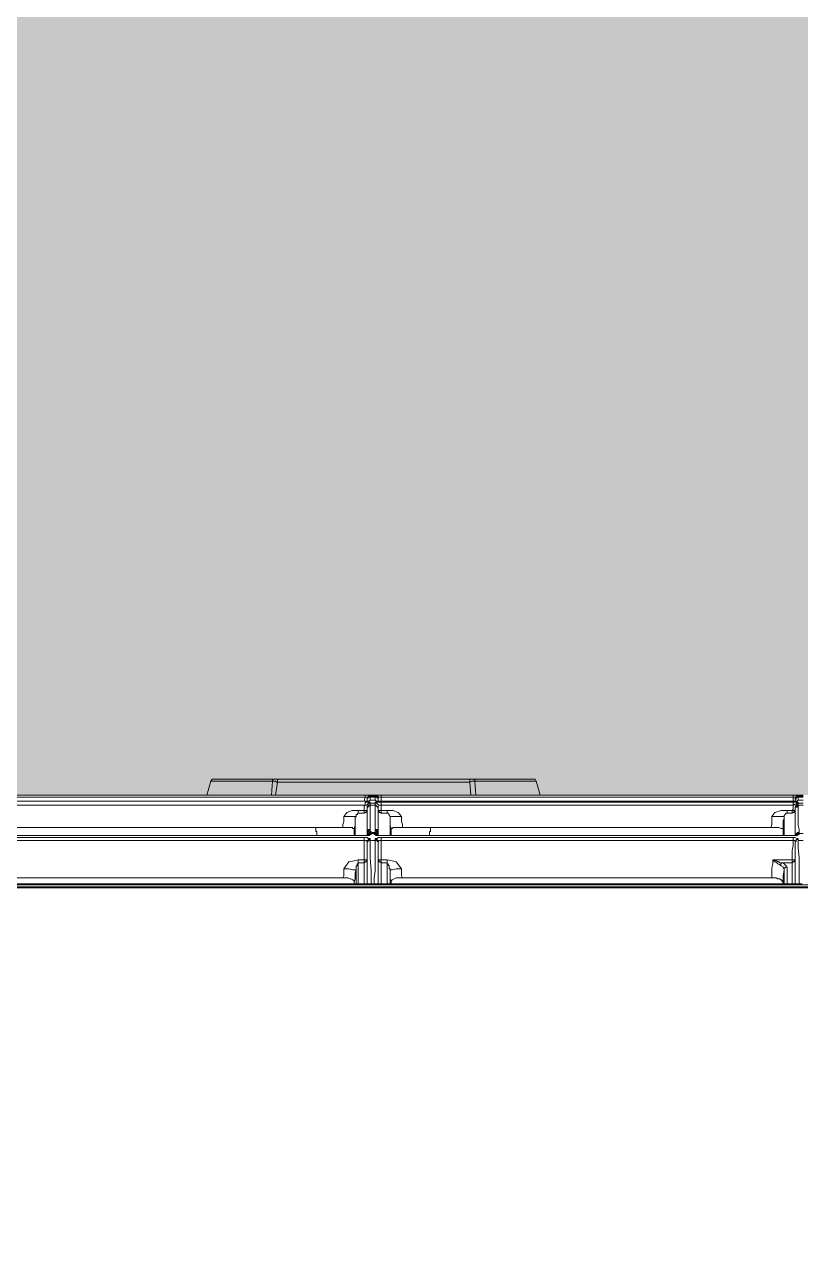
# Model space of a CAD drawing. Header units: millimetres. Extents: x -376000 to 292178, y -193032 to 188048.
# Drawn here: x -162171 to -162035, y -158747.8 to -158534.6 of the extents above; entities that cross this region are included whole.
import ezdxf

# ---------------------------------------------------------------- set-up
doc = ezdxf.new("R2010")
doc.units = ezdxf.units.MM
doc.layers.add('02_0.25', color=1, linetype='Continuous', lineweight=25, true_color=0xff0000)
doc.layers.add('04_0.10', color=7, linetype='Continuous', lineweight=9, true_color=0x0099ff)
doc.layers.add('_平面図（新設） (2D)', color=7, linetype='Continuous', lineweight=5)

# ---------------------------------------------------------------- blocks, each defined once
blk = doc.blocks.new('BLOCK_2')
at = {"layer": '04_0.10', "color": 251, "lineweight": 5}
for p, q in [((-231.43, -0.35), (-231.25, 0)), ((-230.9, 0), (-231.25, 0)), ((-230.9, 0), (-220.49, 0)), ((-220.31, 0), (-220.49, 0)), ((-220.31, 0), (-219.79, 0)), ((-219.79, 0), (-186.1, 0)), ((-186.1, 0), (-185.57, 0)), ((-185.39, 0), (-185.57, 0)), ((-185.39, 0), (-174.98, 0)), ((-174.98, 0), (-174.63, 0)), ((-174.63, 0), (-174.45, -0.35))]:
    blk.add_line(p, q, dxfattribs=at)
at = {"layer": '04_0.10', "color": 251, "lineweight": 5, "flags": 128}
for points in [[(-220.67, -0.35), (-220.67, -0.18), (-220.49, 0)], [(-219.79, -0.53), (-219.79, -0.35), (-219.79, -0.18), (-219.79, 0)], [(-186.1, -0.53), (-186.1, -0.35), (-186.1, -0.18), (-186.1, 0)], [(-185.21, -0.35), (-185.21, -0.18), (-185.39, 0)], [(-220.67, -0.35), (-223.31, -0.35), (-226.14, -0.35), (-228.78, -0.35), (-231.43, -0.35)], [(-219.79, -0.53), (-219.96, -0.53), (-220.14, -0.35), (-220.31, -0.35), (-220.49, -0.35), (-220.67, -0.35)], [(-186.1, -0.53), (-194.56, -0.53), (-203.03, -0.53), (-211.32, -0.53), (-219.79, -0.53)], [(-185.21, -0.35), (-185.39, -0.35), (-185.57, -0.35), (-185.74, -0.35), (-186.1, -0.53)], [(-185.21, -0.35), (-182.57, -0.35), (-179.92, -0.35), (-177.1, -0.35), (-174.45, -0.35)]]:
    blk.add_lwpolyline(points, dxfattribs=at)
at = {"color": 255, "linetype": 'Continuous'}
blk.add_wipeout([(-389.83, -2.8), (387.17, -2.8), (387.17, -285.93), (-389.83, -285.93)], dxfattribs=at).dxf.layer = '02_0.25'
at = {"layer": '04_0.10', "color": 251, "lineweight": 5}
for p, q in [((-231.43, -0.35), (-232.13, -2.82)), ((-220.67, -0.35), (-220.84, -2.82)), ((-219.79, -0.53), (-220.14, -2.82)), ((-186.1, -0.53), (-185.92, -2.82)), ((-185.03, -2.82), (-185.21, -0.35)), ((-173.75, -2.82), (-174.45, -0.35)), ((-232.13, -2.82), (-276.76, -2.82)), ((-231.08, -3.18), (-276.76, -3.18)), ((-225.78, -2.82), (-232.13, -2.82)), ((-204.44, -3.18), (-231.08, -3.18)), ((-225.78, -2.82), (-224.72, -2.82)), ((-224.72, -2.82), (-220.84, -2.82)), ((-220.14, -2.82), (-220.84, -2.82)), ((-220.14, -2.82), (-204.44, -2.82)), ((-204.44, -3.18), (-204.62, -3.88)), ((-204.44, -2.82), (-203.91, -2.82)), ((-204.09, -3.18), (-203.91, -3.18)), ((-204.09, -3.18), (-204.09, -3.35)), ((-204.09, -3.35), (-204.09, -3.53)), ((-204.09, -3.88), (-204.09, -3.53)), ((-203.91, -3.88), (-204.09, -3.88)), ((-203.91, -3), (-203.91, -2.82)), ((-203.91, -3), (-203.91, -3.18)), ((-203.56, -3.7), (-203.91, -3.88)), ((-203.91, -3.88), (-203.74, -3.88)), ((-203.91, -4.41), (-203.74, -4.23)), ((-203.56, -3.7), (-203.74, -3.88)), ((-203.74, -4.06), (-203.74, -4.23)), ((-203.74, -4.06), (-203.56, -4.06)), ((-203.74, -4.23), (-203.56, -4.23)), ((-203.56, -3), (-203.56, -2.82)), ((-202.67, -2.82), (-203.56, -2.82)), ((-203.56, -3.18), (-203.56, -3)), ((-202.67, -3), (-203.56, -3)), ((-203.56, -3.18), (-202.67, -3.18)), ((-203.56, -4.23), (-203.56, -4.06)), ((-202.67, -2.82), (-202.67, -3)), ((-202.67, -3), (-202.67, -3.18)), ((-202.32, -3.88), (-202.67, -3.7)), ((-202.67, -3.7), (-202.5, -3.88)), ((-202.5, -4.06), (-202.67, -4.06)), ((-202.67, -4.23), (-202.67, -4.06)), ((-202.5, -4.23), (-202.67, -4.23)), ((-202.32, -3.88), (-202.5, -3.88)), ((-202.5, -4.06), (-202.5, -4.23)), ((-202.32, -3), (-202.32, -2.82)), ((-201.62, -2.82), (-202.32, -2.82)), ((-202.32, -3), (-202.32, -3.18)), ((-202.32, -3.18), (-202.15, -3.18)), ((-202.32, -3.88), (-202.15, -3.88)), ((-202.15, -3.18), (-202.15, -3.35)), ((-202.15, -3.35), (-202.15, -3.53)), ((-202.15, -3.88), (-202.15, -3.53)), ((-185.92, -2.82), (-201.62, -2.82)), ((-201.62, -3.18), (-201.62, -3.88)), ((-129.47, -3.18), (-201.62, -3.18)), ((-185.03, -2.82), (-185.92, -2.82)), ((-185.03, -2.82), (-181.33, -2.82)), ((-181.33, -2.82), (-180.1, -2.82)), ((-173.75, -2.82), (-180.1, -2.82)), ((-173.75, -2.82), (-129.47, -2.82)), ((-129.65, -3.88), (-129.47, -3.88)), ((-128.94, -2.82), (-129.47, -2.82)), ((-129.47, -3.18), (-129.47, -3.88)), ((-128.94, -3.35), (-129.12, -3.35)), ((-129.12, -3.53), (-129.12, -3.35)), ((-129.12, -3.53), (-129.12, -3.88)), ((-128.94, -3.88), (-129.12, -3.88)), ((-128.94, -2.82), (-128.94, -3)), ((-128.94, -2.82), (-128.77, -2.82)), ((-128.77, -3), (-128.94, -3)), ((-128.94, -3), (-128.94, -3.18)), ((-128.94, -3.18), (-128.94, -3.35)), ((-128.59, -3.7), (-128.94, -3.88)), ((-128.94, -3.88), (-128.77, -3.88)), ((-128.77, -3), (-128.77, -2.82)), ((-128.59, -2.82), (-128.77, -2.82)), ((-128.77, -3), (-128.59, -3)), ((-128.59, -3.7), (-128.77, -3.88)), ((-128.77, -4.06), (-128.77, -4.23)), ((-128.77, -4.06), (-128.59, -4.06)), ((-128.59, -4.23), (-128.77, -4.23)), ((-127.71, -2.82), (-128.59, -2.82)), ((-128.59, -3), (-128.59, -2.82)), ((-128.59, -3.18), (-128.59, -3)), ((-127.71, -3), (-128.59, -3)), ((-128.59, -3.18), (-127.71, -3.18)), ((-128.59, -4.23), (-128.59, -4.06)), ((-204.62, -5.47), (-205.67, -5.47)), ((-205.67, -5.99), (-204.62, -5.99)), ((-204.27, -5.82), (-204.62, -5.99)), ((-204.62, -5.99), (-204.62, -5.82)), ((-204.27, -5.82), (-204.62, -5.82)), ((-204.27, -5.82), (-204.09, -5.47)), ((-204.09, -5.47), (-204.27, -5.47)), ((-204.27, -5.47), (-204.27, -5.82)), ((-204.09, -4.76), (-204.09, -4.94)), ((-204.09, -4.94), (-204.09, -5.11)), ((-204.09, -5.11), (-204.09, -5.29)), ((-204.09, -5.29), (-204.09, -5.47)), ((-204.09, -5.47), (-204.09, -5.64)), ((-204.09, -6.53), (-204.09, -6.35)), ((-203.56, -4.59), (-203.56, -4.76)), ((-203.56, -4.59), (-202.67, -4.59)), ((-202.67, -4.59), (-202.67, -4.76)), ((-202.15, -4.94), (-202.15, -4.76)), ((-202.15, -4.94), (-202.15, -5.11)), ((-202.15, -5.11), (-202.15, -5.29)), ((-202.15, -5.29), (-202.15, -5.47)), ((-202.15, -5.47), (-201.97, -5.82)), ((-201.97, -5.47), (-202.15, -5.47)), ((-202.15, -5.64), (-202.15, -5.47)), ((-202.15, -6.53), (-202.15, -6.35)), ((-201.97, -5.47), (-201.97, -5.82)), ((-201.62, -5.99), (-201.97, -5.82)), ((-201.62, -5.82), (-201.97, -5.82)), ((-201.62, -5.47), (-200.56, -5.47)), ((-201.62, -5.82), (-201.62, -5.99)), ((-200.56, -5.99), (-201.62, -5.99)), ((-129.65, -5.47), (-130.53, -5.47)), ((-130.53, -5.99), (-129.65, -5.99)), ((-129.3, -5.82), (-129.65, -5.99)), ((-129.65, -5.99), (-129.65, -5.82)), ((-129.3, -5.82), (-129.65, -5.82)), ((-129.3, -5.82), (-129.12, -5.47)), ((-129.3, -5.47), (-129.12, -5.47)), ((-129.3, -5.47), (-129.3, -5.82)), ((-129.12, -5.11), (-129.12, -5.29)), ((-129.12, -5.47), (-129.12, -5.29)), ((-129.12, -5.64), (-129.12, -5.47)), ((-129.12, -6.53), (-129.12, -6.35)), ((-128.94, -4.41), (-128.94, -4.59)), ((-128.77, -4.76), (-128.94, -4.76)), ((-128.94, -4.94), (-128.94, -4.76)), ((-128.77, -4.76), (-128.59, -4.76)), ((-128.59, -4.59), (-128.59, -4.76)), ((-128.59, -4.59), (-127.71, -4.59)), ((-128.59, -5.29), (-128.59, -5.11)), ((-128.59, -6.17), (-128.59, -5.99)), ((-272.88, -8.47), (-213.09, -8.47)), ((-213.09, -8.47), (-213.09, -8.64)), ((-213.09, -8.47), (-208.32, -8.47)), ((-206.2, -8.11), (-206.38, -8.64)), ((-199.86, -8.64), (-200.03, -8.11)), ((-197.91, -8.47), (-192.97, -8.47)), ((-192.97, -8.64), (-192.97, -8.47)), ((-133.35, -8.47), (-192.97, -8.47)), ((-212.73, -9.88), (-212.91, -9.88)), ((-206.38, -9.88), (-212.73, -9.88)), ((-206.2, -9.88), (-206.38, -9.88)), ((-206.2, -9.88), (-204.44, -9.88)), ((-204.09, -8.82), (-203.91, -9.17)), ((-203.91, -9.79), (-204.09, -9.88)), ((-203.91, -9.88), (-204.09, -9.88)), ((-203.74, -9.52), (-203.91, -9.52)), ((-203.91, -9.7), (-203.91, -9.52)), ((-203.74, -9.7), (-203.91, -9.7)), ((-203.91, -9.79), (-203.91, -9.7)), ((-203.91, -9.79), (-203.74, -9.7)), ((-203.91, -9.88), (-203.91, -9.79)), ((-203.74, -9.52), (-203.74, -9.7)), ((-203.56, -9.7), (-203.74, -9.7)), ((-203.56, -8.82), (-203.56, -9)), ((-203.38, -9.7), (-203.56, -9.7)), ((-203.56, -10.76), (-203.56, -10.58)), ((-203.38, -9.35), (-203.38, -9.52)), ((-203.38, -9.52), (-203.38, -9.7)), ((-202.85, -9.52), (-202.85, -9.7)), ((-202.85, -9.52), (-202.67, -9.52)), ((-202.67, -9.7), (-202.85, -9.7)), ((-202.67, -9), (-202.67, -8.82)), ((-202.67, -9.35), (-202.67, -9.52)), ((-202.5, -9.52), (-202.67, -9.52)), ((-202.67, -9.7), (-202.5, -9.7)), ((-202.67, -10.76), (-202.67, -10.58)), ((-202.5, -9.52), (-202.32, -9.52)), ((-202.32, -9.88), (-202.5, -9.7)), ((-202.15, -9.17), (-202.32, -9.17)), ((-202.32, -9.52), (-202.15, -9.52)), ((-202.15, -9.88), (-202.32, -9.88)), ((-202.15, -9.88), (-202.15, -9.52)), ((-200.03, -9.88), (-201.79, -9.88)), ((-200.03, -9.88), (-199.86, -9.88)), ((-193.33, -9.88), (-199.86, -9.88)), ((-193.15, -9.88), (-193.33, -9.88)), ((-131.24, -9.88), (-131.06, -9.88)), ((-129.47, -9.88), (-131.06, -9.88)), ((-129.12, -9.88), (-128.94, -9.79)), ((-128.94, -9.88), (-129.12, -9.88)), ((-128.77, -9.52), (-128.94, -9.52)), ((-128.94, -9.52), (-128.94, -9.7)), ((-128.77, -9.7), (-128.94, -9.7)), ((-128.94, -9.79), (-128.94, -9.7)), ((-128.94, -9.79), (-128.77, -9.7)), ((-128.94, -9.88), (-128.94, -9.79)), ((-128.77, -9.52), (-128.77, -9.7)), ((-128.59, -9.7), (-128.77, -9.7)), ((-128.59, -9.7), (-128.42, -9.7)), ((-128.59, -10.76), (-128.59, -10.58)), ((-128.42, -8.82), (-128.42, -9)), ((-128.42, -9.52), (-128.42, -9.35)), ((-128.42, -9.52), (-128.42, -9.7)), ((-204.09, -11.11), (-204.09, -10.93)), ((-204.09, -11.29), (-204.09, -11.11)), ((-204.09, -12), (-204.09, -11.82)), ((-203.56, -10.76), (-203.56, -10.93)), ((-202.67, -10.76), (-202.67, -10.93)), ((-202.15, -10.93), (-202.15, -11.11)), ((-202.15, -11.11), (-202.15, -11.29)), ((-202.15, -11.82), (-202.15, -12)), ((-129.12, -10.93), (-129.12, -11.11)), ((-129.12, -11.29), (-129.12, -11.11)), ((-129.12, -12), (-129.12, -11.82)), ((-128.59, -10.76), (-128.59, -10.93)), ((-205.67, -14.11), (-204.62, -14.11)), ((-205.67, -14.81), (-205.67, -14.64)), ((-205.67, -14.64), (-204.62, -14.64)), ((-204.62, -13.23), (-204.62, -13.05)), ((-204.27, -14.46), (-204.62, -14.64)), ((-204.62, -14.64), (-204.62, -14.46)), ((-204.27, -14.46), (-204.62, -14.46)), ((-204.27, -14.46), (-204.09, -14.11)), ((-204.09, -14.11), (-204.27, -14.11)), ((-204.27, -14.46), (-204.27, -14.11)), ((-202.15, -14.11), (-201.97, -14.46)), ((-201.97, -14.11), (-202.15, -14.11)), ((-201.97, -14.11), (-201.97, -14.46)), ((-201.97, -14.46), (-201.62, -14.64)), ((-201.62, -14.46), (-201.97, -14.46)), ((-201.62, -13.23), (-201.62, -13.05)), ((-200.56, -14.11), (-201.62, -14.11)), ((-201.62, -14.46), (-201.62, -14.64)), ((-200.56, -14.64), (-201.62, -14.64)), ((-200.56, -14.64), (-200.56, -14.81)), ((-133, -14.11), (-132.83, -14.29)), ((-129.65, -14.11), (-133, -14.11)), ((-131.41, -14.64), (-131.59, -14.64)), ((-131.41, -14.64), (-129.65, -14.64)), ((-129.3, -14.46), (-129.65, -14.64)), ((-129.65, -14.64), (-129.65, -14.46)), ((-129.3, -14.46), (-129.65, -14.46)), ((-129.3, -14.46), (-129.12, -14.11)), ((-129.3, -14.11), (-129.12, -14.11)), ((-129.3, -14.46), (-129.3, -14.11)), ((-131.06, -15.88), (-131.06, -15.7)), ((-130.71, -15.34), (-130.53, -15.34)), ((-354.9, -19.05), (357.37, -19.05)), ((-208.32, -17.29), (-273.06, -17.29)), ((-205.67, -18.34), (-206.03, -18.34)), ((-204.62, -18.34), (-205.67, -18.34)), ((-204.09, -18.34), (-204.62, -18.34)), ((-203.38, -18.34), (-204.09, -18.34)), ((-203.38, -18.34), (-202.85, -18.34)), ((-202.85, -18.34), (-202.15, -18.34)), ((-202.67, -18.87), (-202.85, -18.87)), ((-201.79, -18.87), (-202.32, -18.87)), ((-202.15, -18.34), (-201.62, -18.34)), ((-201.62, -18.34), (-200.56, -18.34)), ((-200.56, -18.34), (-200.03, -18.34)), ((-199.86, -17.99), (-200.03, -17.46)), ((-200.03, -17.46), (-200.03, -18.34)), ((-200.03, -18.34), (-199.86, -18.34)), ((-133.18, -17.29), (-197.91, -17.29)), ((-131.06, -18.34), (-131.24, -18.34)), ((-130.53, -18.34), (-131.06, -18.34)), ((-129.65, -18.34), (-130.53, -18.34)), ((-129.12, -18.34), (-129.65, -18.34)), ((-128.42, -18.34), (-129.12, -18.34)), ((-127.89, -18.34), (-128.42, -18.34))]:
    blk.add_line(p, q, dxfattribs=at)
at = {"layer": '04_0.10', "color": 251, "lineweight": 5, "flags": 128}
for points in [[(-204.62, -3.88), (-222.61, -3.88), (-240.6, -3.88), (-258.59, -3.88), (-276.59, -3.88)], [(-204.62, -3.88), (-204.27, -3.88), (-204.09, -3.88)], [(-204.44, -3.18), (-204.44, -3), (-204.44, -2.82)], [(-204.09, -3.18), (-204.27, -3.18), (-204.44, -3.18)], [(-203.74, -4.06), (-204.09, -4.06), (-204.44, -4.06)], [(-204.44, -4.06), (-204.44, -4.23), (-204.44, -4.41), (-204.44, -4.59)], [(-204.09, -3.35), (-203.91, -3.35), (-203.91, -3.18)], [(-203.91, -2.82), (-203.74, -2.82), (-203.56, -2.82)], [(-203.91, -3), (-203.74, -3), (-203.56, -3)], [(-203.91, -3.18), (-203.74, -3.18), (-203.56, -3.18)], [(-203.91, -4.41), (-203.91, -4.23), (-203.74, -4.23)], [(-203.56, -3.7), (-203.56, -3.35), (-203.56, -3.18)], [(-203.56, -3.7), (-203.38, -3.7), (-203.03, -3.7), (-202.85, -3.7), (-202.67, -3.7)], [(-203.56, -4.59), (-203.56, -4.41), (-203.56, -4.23)], [(-203.56, -4.23), (-203.38, -4.23), (-203.03, -4.23), (-202.85, -4.23), (-202.67, -4.23)], [(-202.67, -2.82), (-202.5, -2.82), (-202.32, -2.82)], [(-202.32, -3), (-202.5, -3), (-202.67, -3)], [(-202.32, -3.18), (-202.5, -3.18), (-202.67, -3.18)], [(-202.67, -3.7), (-202.67, -3.35), (-202.67, -3.18)], [(-202.67, -4.59), (-202.67, -4.41), (-202.67, -4.23)], [(-202.5, -4.06), (-202.32, -4.06), (-202.15, -4.06), (-201.97, -4.06), (-201.62, -4.06)], [(-202.15, -4.59), (-202.15, -4.41), (-202.32, -4.41), (-202.32, -4.23), (-202.5, -4.23)], [(-202.15, -3.18), (-202.15, -3), (-202.32, -3)], [(-202.32, -3.18), (-202.32, -3.35), (-202.15, -3.35)], [(-202.15, -3.18), (-201.97, -3.18), (-201.79, -3.18), (-201.62, -3.18)], [(-202.15, -3.88), (-201.97, -3.88), (-201.62, -3.88)], [(-201.62, -2.82), (-201.62, -3), (-201.62, -3.18)], [(-201.62, -3.88), (-183.63, -3.88), (-165.63, -3.88), (-147.64, -3.88), (-129.65, -3.88)], [(-129.47, -4.06), (-147.64, -4.06), (-165.63, -4.06), (-183.63, -4.06), (-201.62, -4.06)], [(-201.62, -4.59), (-201.62, -4.41), (-201.62, -4.23), (-201.62, -4.06)], [(-129.47, -3.18), (-129.47, -3), (-129.47, -2.82)], [(-129.47, -3.18), (-129.3, -3.18), (-128.94, -3.18)], [(-129.47, -3.88), (-129.3, -3.88), (-129.12, -3.88)], [(-129.47, -4.59), (-129.47, -4.41), (-129.47, -4.23), (-129.47, -4.06)], [(-129.47, -4.06), (-129.12, -4.06), (-128.77, -4.06)], [(-129.12, -3.53), (-128.94, -3.53), (-128.94, -3.35)], [(-128.59, -3.18), (-128.77, -3.18), (-128.94, -3.18)], [(-128.94, -4.41), (-128.77, -4.41), (-128.77, -4.23)], [(-128.94, -4.41), (-128.94, -4.23), (-128.77, -4.23)], [(-128.59, -3.7), (-128.59, -3.35), (-128.59, -3.18)], [(-128.59, -3.7), (-128.42, -3.7), (-128.06, -3.7), (-127.89, -3.7), (-127.71, -3.7)], [(-128.59, -4.59), (-128.59, -4.41), (-128.59, -4.23)], [(-128.59, -4.23), (-128.24, -4.23), (-128.06, -4.23), (-127.89, -4.23), (-127.71, -4.23)], [(-204.44, -4.59), (-222.61, -4.59), (-240.6, -4.59), (-258.59, -4.59), (-276.76, -4.59)], [(-208.14, -6.53), (-207.61, -5.82), (-206.73, -5.47), (-205.67, -5.47)], [(-205.67, -5.99), (-205.85, -6.17), (-206.03, -6.17), (-206.03, -6.35), (-206.03, -6.53)], [(-205.67, -5.99), (-205.67, -5.82), (-205.67, -5.64), (-205.67, -5.47)], [(-204.62, -5.47), (-204.62, -5.29), (-204.62, -5.11), (-204.62, -4.76), (-204.44, -4.59)], [(-204.62, -5.47), (-204.44, -5.47), (-204.27, -5.47)], [(-204.62, -5.47), (-204.62, -5.64), (-204.62, -5.82)], [(-204.09, -4.59), (-204.27, -4.59), (-204.44, -4.59)], [(-204.09, -4.59), (-204.09, -4.41), (-203.91, -4.41)], [(-204.09, -4.59), (-203.91, -4.59), (-203.91, -4.41)], [(-203.56, -4.59), (-203.74, -4.59), (-203.74, -4.76), (-203.91, -4.76), (-203.91, -4.94), (-204.09, -4.94)], [(-204.09, -6.35), (-204.09, -6.17), (-204.09, -5.99), (-204.09, -5.82), (-204.09, -5.64)], [(-203.56, -5.11), (-203.56, -4.94), (-203.56, -4.76)], [(-203.56, -6.17), (-203.56, -5.82), (-203.56, -5.64), (-203.56, -5.29), (-203.56, -5.11)], [(-203.56, -8.82), (-203.56, -8.11), (-203.56, -7.23), (-203.56, -6.7), (-203.56, -6.17)], [(-202.15, -4.94), (-202.32, -4.94), (-202.32, -4.76), (-202.5, -4.76), (-202.5, -4.59), (-202.67, -4.59)], [(-202.67, -5.11), (-202.67, -4.94), (-202.67, -4.76)], [(-202.67, -6.17), (-202.67, -5.82), (-202.67, -5.64), (-202.67, -5.29), (-202.67, -5.11)], [(-202.67, -8.82), (-202.67, -8.11), (-202.67, -7.23), (-202.67, -6.53), (-202.67, -6.17)], [(-202.15, -4.59), (-201.97, -4.59), (-201.79, -4.59), (-201.62, -4.59)], [(-202.15, -6.35), (-202.15, -6.17), (-202.15, -5.99), (-202.15, -5.82), (-202.15, -5.64)], [(-201.62, -5.47), (-201.79, -5.47), (-201.97, -5.47)], [(-201.62, -4.59), (-183.63, -4.59), (-165.63, -4.59), (-147.64, -4.59), (-129.47, -4.59)], [(-201.62, -5.47), (-201.62, -5.29), (-201.62, -5.11), (-201.62, -4.76), (-201.62, -4.59)], [(-201.62, -5.47), (-201.62, -5.64), (-201.62, -5.82)], [(-200.56, -5.99), (-200.56, -5.82), (-200.56, -5.64), (-200.56, -5.47)], [(-200.56, -5.47), (-199.5, -5.47), (-198.62, -5.82), (-198.09, -6.53)], [(-200.03, -6.53), (-200.21, -6.35), (-200.21, -6.17), (-200.38, -5.99), (-200.56, -5.99)], [(-133.18, -6.53), (-132.65, -5.82), (-131.59, -5.47), (-130.53, -5.47)], [(-130.53, -5.99), (-130.71, -5.99), (-130.88, -6.17), (-131.06, -6.35), (-131.06, -6.53)], [(-130.53, -5.99), (-130.53, -5.82), (-130.53, -5.64), (-130.53, -5.47)], [(-129.65, -5.47), (-129.47, -5.29), (-129.47, -5.11), (-129.47, -4.76), (-129.47, -4.59)], [(-129.65, -5.47), (-129.65, -5.64), (-129.65, -5.82)], [(-129.3, -5.47), (-129.47, -5.47), (-129.65, -5.47)], [(-129.47, -4.59), (-129.3, -4.41), (-129.12, -4.59), (-128.94, -4.59)], [(-129.12, -5.11), (-129.12, -4.94), (-128.94, -4.76)], [(-129.12, -6.35), (-129.12, -6.17), (-129.12, -5.99), (-129.12, -5.82), (-129.12, -5.64)], [(-128.94, -4.94), (-128.77, -4.94), (-128.77, -4.76)], [(-128.59, -4.59), (-128.77, -4.59), (-128.77, -4.76)], [(-128.59, -5.11), (-128.59, -4.94), (-128.59, -4.76)], [(-128.59, -5.99), (-128.59, -5.82), (-128.59, -5.64), (-128.59, -5.29)], [(-128.59, -6.17), (-128.59, -6.7), (-128.59, -7.23), (-128.59, -8.11), (-128.42, -8.82)], [(-208.32, -8.47), (-208.32, -7.94), (-208.14, -7.41), (-208.14, -7.06), (-208.14, -6.53)], [(-206.38, -8.64), (-206.56, -8.64), (-206.73, -8.47), (-206.91, -8.47), (-207.08, -8.47), (-207.44, -8.47), (-207.97, -8.47), (-208.32, -8.47)], [(-206.03, -6.53), (-206.56, -6.53), (-207.26, -6.53), (-208.14, -6.53)], [(-206.03, -6.53), (-206.2, -6.7), (-206.2, -6.88), (-206.2, -7.06)], [(-206.2, -7.06), (-206.2, -7.23), (-206.2, -7.41)], [(-206.2, -7.41), (-206.2, -7.59), (-206.2, -7.76), (-206.2, -8.11)], [(-206.2, -8.11), (-206.2, -8.29), (-206.2, -8.82), (-206.2, -9.52), (-206.2, -9.7), (-206.2, -9.88)], [(-204.09, -8.82), (-204.09, -8.29), (-204.09, -8.11), (-204.09, -7.94), (-204.09, -7.76), (-204.09, -7.41), (-204.09, -7.23), (-204.09, -6.88), (-204.09, -6.53)], [(-202.15, -9.17), (-202.15, -8.82), (-202.15, -8.64), (-202.15, -8.29), (-202.15, -7.94), (-202.15, -7.76), (-202.15, -7.59), (-202.15, -7.41), (-202.15, -7.06), (-202.15, -6.53)], [(-200.03, -6.53), (-200.03, -6.7), (-200.03, -7.06)], [(-200.03, -6.53), (-199.68, -6.53), (-198.97, -6.53), (-198.09, -6.53)], [(-200.03, -7.06), (-200.03, -7.23), (-200.03, -7.41)], [(-200.03, -7.41), (-200.03, -7.59), (-200.03, -8.11)], [(-200.03, -8.11), (-200.03, -8.29), (-200.03, -9.52), (-200.03, -9.7), (-200.03, -9.88)], [(-199.86, -8.64), (-199.68, -8.64), (-199.5, -8.47), (-199.33, -8.47), (-199.15, -8.47), (-198.62, -8.47), (-198.44, -8.47), (-197.91, -8.47)], [(-197.91, -8.47), (-197.91, -7.94), (-198.09, -7.41), (-198.09, -7.06), (-198.09, -6.53)], [(-133.35, -8.47), (-133.18, -7.94), (-133.18, -7.41), (-133.18, -7.06), (-133.18, -6.53)], [(-131.24, -8.64), (-131.41, -8.64), (-131.59, -8.64), (-131.95, -8.47), (-132.3, -8.47), (-132.47, -8.47), (-132.83, -8.47), (-133.35, -8.47)], [(-131.06, -6.53), (-131.59, -6.53), (-132.3, -6.53), (-133.18, -6.53)], [(-131.24, -8.64), (-131.24, -8.11), (-131.24, -7.59), (-131.24, -7.23), (-131.06, -6.88)], [(-131.06, -6.53), (-131.06, -6.7), (-131.06, -6.88)], [(-131.06, -6.88), (-131.06, -7.06), (-131.06, -7.41)], [(-131.06, -7.41), (-131.06, -7.76), (-131.06, -8.29), (-131.06, -8.82), (-131.06, -9.52), (-131.06, -9.7), (-131.06, -9.88)], [(-129.12, -9.88), (-129.12, -9.35), (-129.12, -8.82), (-129.12, -7.41), (-129.12, -6.53)], [(-204.62, -10.23), (-222.61, -10.23), (-240.6, -10.23), (-258.59, -10.23), (-276.76, -10.23)], [(-274.99, -9.88), (-258.77, -9.88), (-240.6, -9.88), (-222.61, -9.88), (-212.91, -9.88)], [(-213.09, -8.64), (-213.09, -8.82), (-213.09, -9)], [(-212.91, -9.88), (-212.91, -9.7), (-212.91, -9.52), (-212.91, -9.35), (-212.91, -9.17), (-213.09, -9.17), (-213.09, -9)], [(-206.38, -8.64), (-206.38, -8.82), (-206.38, -9), (-206.38, -9.17), (-206.38, -9.35)], [(-206.38, -9.35), (-206.38, -9.7), (-206.38, -9.88)], [(-204.62, -10.23), (-204.62, -10.4), (-204.62, -10.58), (-204.62, -10.76)], [(-203.56, -10.58), (-203.56, -10.4), (-203.91, -10.4), (-204.09, -10.23), (-204.62, -10.23)], [(-204.09, -9.88), (-204.27, -9.88), (-204.44, -9.88)], [(-204.09, -8.82), (-204.09, -9.35), (-204.09, -9.88)], [(-203.56, -8.82), (-203.74, -8.82), (-203.91, -8.82), (-203.91, -9), (-203.91, -9.17)], [(-203.56, -9), (-203.74, -9), (-203.74, -9.17), (-203.91, -9.17)], [(-203.91, -9.17), (-203.91, -9.35), (-203.91, -9.52)], [(-203.91, -9.88), (-203.74, -9.88), (-203.56, -9.7)], [(-203.91, -10.76), (-203.91, -10.58), (-203.74, -10.58), (-203.56, -10.58)], [(-203.38, -9.35), (-203.56, -9.35), (-203.74, -9.35), (-203.74, -9.52)], [(-203.38, -9.52), (-203.56, -9.52), (-203.74, -9.52)], [(-203.38, -9.35), (-203.38, -9.17), (-203.56, -9.17), (-203.56, -9)], [(-202.67, -9.35), (-202.85, -9.35), (-203.03, -9.35), (-203.2, -9.35), (-203.38, -9.35)], [(-202.85, -9.52), (-203.03, -9.52), (-203.2, -9.52), (-203.38, -9.52)], [(-202.67, -8.82), (-202.5, -8.82), (-202.32, -8.82), (-202.32, -9), (-202.32, -9.17)], [(-202.67, -9), (-202.5, -9), (-202.5, -9.17), (-202.32, -9.17)], [(-202.67, -9.35), (-202.67, -9.17), (-202.67, -9)], [(-202.5, -9.52), (-202.5, -9.35), (-202.67, -9.35)], [(-202.67, -9.7), (-202.5, -9.88), (-202.32, -9.88)], [(-201.62, -10.23), (-202.15, -10.23), (-202.32, -10.4), (-202.67, -10.4), (-202.67, -10.58)], [(-202.32, -10.76), (-202.32, -10.58), (-202.5, -10.58), (-202.67, -10.58)], [(-202.32, -9.52), (-202.32, -9.35), (-202.32, -9.17)], [(-202.32, -9.52), (-202.32, -9.7), (-202.32, -9.88)], [(-202.15, -9.52), (-202.15, -9.35), (-202.15, -9.17)], [(-202.15, -9.88), (-201.97, -9.88), (-201.79, -9.88)], [(-201.62, -10.76), (-201.62, -10.58), (-201.62, -10.4), (-201.62, -10.23)], [(-201.62, -10.23), (-183.63, -10.23), (-165.63, -10.23), (-147.64, -10.23), (-129.47, -10.23)], [(-199.86, -8.64), (-199.86, -8.82), (-199.86, -9), (-199.86, -9.17), (-199.86, -9.35)], [(-199.86, -9.35), (-199.86, -9.7), (-199.86, -9.88)], [(-193.15, -9.88), (-193.15, -9.7), (-193.15, -9.52), (-193.15, -9.35), (-193.15, -9.17), (-192.97, -9.17), (-192.97, -9)], [(-131.24, -9.88), (-147.47, -9.88), (-165.63, -9.88), (-183.63, -9.88), (-193.15, -9.88)], [(-192.97, -9), (-192.97, -8.82), (-192.97, -8.64)], [(-131.24, -8.64), (-131.24, -8.82), (-131.24, -9), (-131.24, -9.17), (-131.24, -9.35)], [(-131.24, -9.35), (-131.24, -9.7), (-131.24, -9.88)], [(-129.12, -9.88), (-129.3, -9.88), (-129.47, -9.88)], [(-129.47, -10.76), (-129.47, -10.58), (-129.47, -10.4), (-129.47, -10.23)], [(-128.59, -10.58), (-128.59, -10.4), (-128.77, -10.4), (-129.12, -10.23), (-129.47, -10.23)], [(-129.12, -10.93), (-128.94, -10.93), (-128.94, -10.76), (-128.94, -10.58), (-128.77, -10.58), (-128.59, -10.58)], [(-128.94, -9.88), (-128.77, -9.88), (-128.59, -9.7)], [(-128.77, -9.52), (-128.77, -9.35), (-128.59, -9.35), (-128.42, -9.35)], [(-128.77, -9.52), (-128.59, -9.52), (-128.42, -9.52)], [(-128.42, -9.35), (-128.42, -9.17), (-128.42, -9)], [(-127.71, -9.52), (-127.89, -9.52), (-128.06, -9.52), (-128.24, -9.52), (-128.42, -9.52)], [(-269, -10.76), (-254.89, -10.76), (-240.6, -10.76), (-226.31, -10.76), (-211.85, -10.76)], [(-211.85, -10.76), (-211.49, -10.76), (-210.97, -10.76)], [(-210.97, -10.76), (-207.79, -10.76), (-204.62, -10.76)], [(-204.62, -12), (-204.62, -11.29), (-204.62, -10.76)], [(-204.09, -10.93), (-204.27, -10.76), (-204.62, -10.76)], [(-204.62, -13.05), (-204.62, -12.52), (-204.62, -12)], [(-204.09, -10.93), (-203.91, -10.93), (-203.91, -10.76)], [(-204.09, -10.93), (-204.09, -10.76), (-203.91, -10.76)], [(-204.09, -11.82), (-204.09, -11.64), (-204.09, -11.29)], [(-204.09, -12.52), (-204.09, -12.35), (-204.09, -12.17), (-204.09, -12)], [(-204.09, -14.11), (-204.09, -13.4), (-204.09, -12.52)], [(-203.91, -10.76), (-203.74, -10.76), (-203.56, -10.76)], [(-202.67, -10.76), (-202.85, -10.76), (-203.03, -10.76), (-203.38, -10.76), (-203.56, -10.76)], [(-203.56, -11.64), (-203.56, -11.47), (-203.56, -11.29), (-203.56, -11.11), (-203.56, -10.93)], [(-203.56, -12), (-203.56, -11.82), (-203.56, -11.64)], [(-203.38, -18.34), (-203.38, -17.29), (-203.38, -16.05), (-203.56, -13.76), (-203.56, -12)], [(-202.85, -18.34), (-202.85, -17.29), (-202.67, -16.05), (-202.67, -13.76), (-202.67, -12)], [(-202.32, -10.76), (-202.5, -10.76), (-202.67, -10.76)], [(-202.67, -11.64), (-202.67, -11.47), (-202.67, -11.29), (-202.67, -11.11), (-202.67, -10.93)], [(-202.67, -12), (-202.67, -11.82), (-202.67, -11.64)], [(-202.32, -10.76), (-202.32, -10.93), (-202.15, -10.93)], [(-202.15, -10.93), (-202.15, -10.76), (-202.32, -10.76)], [(-202.15, -10.93), (-201.97, -10.76), (-201.79, -10.76), (-201.62, -10.76)], [(-202.15, -11.29), (-202.15, -11.64), (-202.15, -11.82)], [(-202.15, -12), (-202.15, -12.17), (-202.15, -12.35), (-202.15, -12.52)], [(-202.15, -12.52), (-202.15, -13.4), (-202.15, -14.11)], [(-201.62, -13.05), (-201.62, -12.88), (-201.62, -12.52), (-201.62, -11.64), (-201.62, -10.76)], [(-201.62, -10.76), (-198.44, -10.76), (-195.09, -10.76)], [(-195.09, -10.76), (-180.27, -10.76), (-165.63, -10.76), (-147.64, -10.76), (-129.47, -10.76)], [(-129.65, -14.11), (-129.65, -13.4), (-129.65, -12.52), (-129.47, -11.64), (-129.47, -10.76)], [(-129.12, -10.93), (-129.12, -10.76), (-129.3, -10.76), (-129.47, -10.76)], [(-129.12, -11.82), (-129.12, -11.64), (-129.12, -11.29)], [(-129.12, -14.11), (-129.12, -13.4), (-129.12, -12.52), (-129.12, -12.17), (-129.12, -12)], [(-128.59, -10.76), (-128.24, -10.76), (-128.06, -10.76), (-127.89, -10.76), (-127.71, -10.76)], [(-128.59, -11.64), (-128.59, -11.47), (-128.59, -11.29), (-128.59, -11.11), (-128.59, -10.93)], [(-128.59, -12), (-128.59, -11.82), (-128.59, -11.64)], [(-128.59, -12), (-128.42, -13.76), (-128.42, -16.05), (-128.42, -17.29), (-128.42, -18.34)], [(-208.14, -15.7), (-207.26, -14.46), (-206.38, -14.29), (-205.67, -14.11)], [(-206.03, -15.88), (-206.03, -15.7), (-206.03, -15.52), (-206.03, -15.34), (-206.03, -15.17), (-205.85, -15.17), (-205.85, -14.99), (-205.85, -14.81), (-205.67, -14.81)], [(-205.67, -14.64), (-205.67, -14.46), (-205.67, -14.29), (-205.67, -14.11)], [(-205.67, -14.81), (-205.67, -16.41), (-205.67, -18.34)], [(-204.62, -14.11), (-204.62, -13.76), (-204.62, -13.23)], [(-204.62, -14.11), (-204.44, -14.11), (-204.27, -14.11)], [(-204.62, -14.11), (-204.62, -14.29), (-204.62, -14.46)], [(-204.62, -14.64), (-204.62, -16.41), (-204.62, -18.34)], [(-204.09, -18.34), (-204.09, -16.05), (-204.09, -14.11)], [(-202.15, -14.11), (-202.15, -16.05), (-202.15, -18.34)], [(-201.62, -14.11), (-201.79, -14.11), (-201.97, -14.11)], [(-201.62, -14.11), (-201.62, -13.76), (-201.62, -13.23)], [(-201.62, -14.11), (-201.62, -14.29), (-201.62, -14.46)], [(-201.62, -18.34), (-201.62, -16.41), (-201.62, -14.64)], [(-200.56, -14.11), (-199.68, -14.29), (-198.97, -14.46), (-198.09, -15.7)], [(-200.56, -14.11), (-200.56, -14.29), (-200.56, -14.46), (-200.56, -14.64)], [(-200.03, -15.88), (-200.03, -15.7), (-200.21, -15.7), (-200.21, -15.52), (-200.21, -15.34), (-200.21, -15.17), (-200.38, -14.99), (-200.38, -14.81), (-200.56, -14.81)], [(-200.56, -14.81), (-200.56, -16.41), (-200.56, -18.34)], [(-133, -14.11), (-133, -14.81), (-133.18, -15.52), (-133.18, -16.41), (-133.18, -17.29)], [(-131.59, -14.64), (-131.77, -14.64), (-131.95, -14.46), (-132.12, -14.46), (-132.47, -14.29), (-132.65, -14.29), (-132.83, -14.29)], [(-131.77, -14.99), (-132.12, -14.81), (-132.3, -14.64), (-132.65, -14.46), (-132.83, -14.29)], [(-131.59, -14.64), (-131.59, -14.81), (-131.77, -14.99)], [(-131.41, -14.64), (-131.06, -14.81), (-130.88, -14.99), (-130.71, -15.17), (-130.71, -15.34)], [(-129.65, -14.11), (-129.47, -14.11), (-129.3, -14.11)], [(-129.65, -14.11), (-129.65, -14.29), (-129.65, -14.46)], [(-129.65, -14.64), (-129.65, -16.41), (-129.65, -18.34)], [(-129.12, -14.11), (-129.12, -16.05), (-129.12, -18.34)], [(-208.32, -17.29), (-208.14, -16.93), (-208.14, -16.41), (-208.14, -16.05), (-208.14, -15.7)], [(-206.03, -15.88), (-206.56, -15.88), (-207.26, -15.7), (-208.14, -15.7)], [(-206.38, -17.99), (-206.2, -17.46), (-206.2, -16.93), (-206.2, -16.41), (-206.03, -15.88)], [(-206.03, -15.88), (-206.03, -16.93), (-206.03, -18.34)], [(-200.03, -15.88), (-199.68, -15.88), (-198.97, -15.7), (-198.09, -15.7)], [(-200.03, -15.88), (-200.03, -16.41), (-200.03, -16.93), (-200.03, -17.46)], [(-198.09, -15.7), (-198.09, -16.05), (-198.09, -16.41), (-198.09, -16.93), (-197.91, -17.29)], [(-131.06, -15.7), (-131.24, -15.52), (-131.24, -15.34), (-131.59, -15.17), (-131.77, -14.99)], [(-131.24, -17.99), (-131.24, -16.93), (-131.06, -15.88)], [(-130.71, -15.34), (-130.88, -15.52), (-131.06, -15.52), (-131.06, -15.7)], [(-131.06, -15.88), (-131.06, -16.93), (-131.06, -18.34)], [(-130.53, -15.34), (-130.53, -16.93), (-130.53, -18.34)], [(-300.04, -18.52), (-225.08, -18.52), (-220.31, -18.52), (-215.73, -18.52), (-210.97, -18.52), (-206.2, -18.52), (-201.62, -18.52), (-196.86, -18.52), (-192.27, -18.52), (-187.51, -18.52), (-182.74, -18.52), (-178.16, -18.52), (-173.4, -18.52), (-168.81, -18.52), (-164.05, -18.52), (-159.46, -18.52), (-154.7, -18.52), (-149.94, -18.52), (-101.96, -18.52), (-59.63, -18.52), (0, -18.52)], [(-206.38, -18.34), (-210.97, -18.34), (-215.73, -18.34), (-220.31, -18.34), (-225.08, -18.34), (-274.99, -18.34)], [(-202.85, -18.87), (-235.84, -18.87), (-269, -18.87)], [(-208.32, -17.29), (-207.79, -17.29), (-207.44, -17.29), (-207.08, -17.46), (-206.91, -17.46), (-206.56, -17.64), (-206.38, -17.81), (-206.38, -17.99)], [(-206.38, -17.99), (-206.38, -18.17), (-206.38, -18.34)], [(-206.03, -18.34), (-206.2, -18.34), (-206.38, -18.34)], [(-202.32, -18.87), (-202.5, -18.87), (-202.67, -18.87)], [(-201.27, -18.87), (-201.44, -18.87), (-201.62, -18.87), (-201.79, -18.87)], [(-119.95, -18.87), (-134.06, -18.87), (-149.94, -18.87), (-175.69, -18.87), (-201.27, -18.87)], [(-199.86, -17.99), (-199.86, -17.81), (-199.68, -17.64), (-199.33, -17.46), (-198.97, -17.29), (-198.79, -17.29), (-198.44, -17.29), (-197.91, -17.29)], [(-199.86, -17.99), (-199.86, -18.17), (-199.86, -18.34)], [(-131.24, -18.34), (-149.94, -18.34), (-154.7, -18.34), (-159.46, -18.34), (-164.05, -18.34), (-168.81, -18.34), (-173.4, -18.34), (-178.16, -18.34), (-182.74, -18.34), (-187.51, -18.34), (-192.27, -18.34), (-196.86, -18.34), (-199.86, -18.34)], [(-133.18, -17.29), (-132.83, -17.29), (-132.47, -17.29), (-132.12, -17.46), (-131.77, -17.46), (-131.59, -17.64), (-131.41, -17.81), (-131.41, -17.99), (-131.24, -17.99)], [(-131.24, -17.99), (-131.24, -18.17), (-131.24, -18.34)]]:
    blk.add_lwpolyline(points, dxfattribs=at)
blk = doc.blocks.new('平面図（新設） (2D)')
at = {"layer": '02_0.25', "linetype": 'Continuous', "lineweight": 0}
blk.add_hatch(color=255, dxfattribs=at).paths.add_polyline_path([(-162658.18, -159007.051), (-162508.18, -159007.051), (-162508.18, -158507.051), (-157738.18, -158507.051), (-157738.18, -161307.051), (-162658.18, -161307.051)])
at = {"layer": '04_0.10', "color": 150, "true_color": 0x0099ff}
blk.add_blockref('BLOCK_2', (-161906.853, -158666.644), dxfattribs=at)

msp = doc.modelspace()

# ---------------------------------------------------------------- block references
at = {"layer": '_平面図（新設） (2D)'}
msp.add_blockref('平面図（新設） (2D)', (0, 0), dxfattribs=at)

doc.saveas('drawing.dxf')
